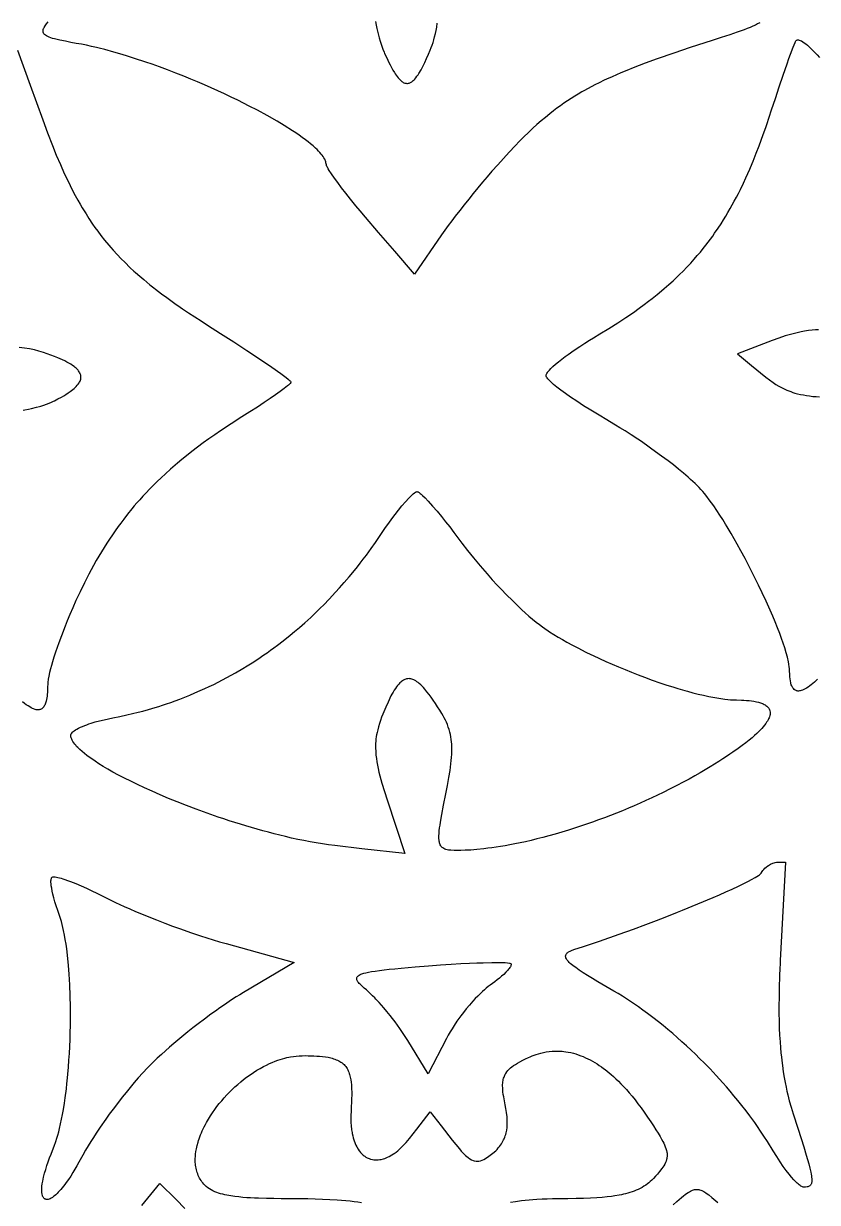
# Model space of a CAD drawing. Extents: x -500 to 500, y -1000 to 1000.
# Drawn here: x -71.3 to 72, y -149.5 to 63.2 of the extents above; entities that cross this region are included whole.
import ezdxf

# ---------------------------------------------------------------- set-up
doc = ezdxf.new("R2010")
doc.units = 0
doc.layers.add('APS_GEOMETR_', color=18, linetype='CONTINUOUS')

msp = doc.modelspace()

# ---------------------------------------------------------------- linework, layer by layer
at = {"layer": 'APS_GEOMETR_'}
for points in [[(61.58, 63.35), (61.2, 63.15), (60.79, 62.95), (60.34, 62.74), (59.85, 62.53), (59.32, 62.32), (58.75, 62.11), (57.52, 61.66), (56.15, 61.18), (54.64, 60.68), (53, 60.14), (49.04, 58.87), (46.04, 57.87), (43.05, 56.84), (40.89, 56.05), (38.75, 55.24), (37.56, 54.76), (36.53, 54.33), (34.92, 53.63), (33.91, 53.18), (33.49, 52.98), (32.58, 52.54), (31.8, 52.14), (30.58, 51.5), (29.81, 51.08), (29.49, 50.9), (28.83, 50.5), (28.17, 50.1), (27.52, 49.69), (26.87, 49.26), (26.23, 48.83), (25.6, 48.39), (24.97, 47.94), (24.35, 47.47), (23.66, 46.93), (22.88, 46.29), (22.12, 45.64), (21.36, 44.98), (20.62, 44.32), (19.81, 43.54), (19.01, 42.76), (18.22, 41.97), (17.43, 41.18), (16.37, 40.03), (15.31, 38.88), (14.27, 37.73), (13.23, 36.56), (12.38, 35.56), (11.54, 34.57), (10.7, 33.56), (9.87, 32.55), (9.04, 31.54), (8.22, 30.52), (7.41, 29.49), (6.6, 28.46), (5.98, 27.63), (5.36, 26.8), (4.75, 25.95), (4.15, 25.11), (-0.72, 18), (-4.28, 22.12), (-7.25, 25.54), (-9.6, 28.28), (-10.54, 29.4), (-11.33, 30.35), (-12.27, 31.52), (-13.14, 32.6), (-13.91, 33.6), (-14.6, 34.51), (-15.2, 35.34), (-15.71, 36.08), (-16.13, 36.73), (-16.31, 37.02), (-16.46, 37.29), (-16.54, 37.43), (-16.6, 37.58), (-16.65, 37.73), (-16.69, 37.89), (-16.72, 38.11), (-16.76, 38.28), (-16.81, 38.44), (-16.88, 38.59), (-16.95, 38.75), (-17.09, 38.99), (-17.25, 39.22), (-17.41, 39.45), (-17.57, 39.67), (-17.82, 39.95), (-18.07, 40.22), (-18.33, 40.48), (-18.59, 40.74), (-19.04, 41.13), (-19.49, 41.51), (-19.95, 41.89), (-20.42, 42.25), (-21, 42.67), (-21.58, 43.08), (-22.16, 43.48), (-22.75, 43.88), (-24.27, 44.82), (-25.55, 45.59), (-27.35, 46.63), (-29.1, 47.57), (-30.56, 48.33), (-32.61, 49.37), (-33.81, 49.94), (-35.02, 50.51), (-36.24, 51.07), (-37.46, 51.62), (-38.68, 52.16), (-39.91, 52.69), (-41.14, 53.21), (-42.38, 53.71), (-43.8, 54.28), (-45.35, 54.86), (-46.77, 55.39), (-48.08, 55.86), (-49.26, 56.27), (-51.26, 56.94), (-52.75, 57.42), (-53.95, 57.77), (-55, 58.07), (-56.65, 58.52), (-57.69, 58.79), (-58.14, 58.89), (-59.05, 59.1), (-59.96, 59.29), (-60.88, 59.47), (-61.8, 59.64), (-62.78, 59.82), (-63.76, 60.01), (-64.74, 60.21), (-65.22, 60.33), (-65.71, 60.45), (-66.07, 60.55), (-66.4, 60.66), (-66.7, 60.77), (-66.96, 60.89), (-67.19, 61.01), (-67.38, 61.13), (-67.52, 61.25), (-67.58, 61.31), (-67.63, 61.37), (-67.71, 61.51), (-67.76, 61.65), (-67.78, 61.79), (-67.79, 61.92), (-67.77, 62.04), (-67.75, 62.14), (-67.7, 62.3), (-67.65, 62.41), (-67.6, 62.53), (-67.43, 62.81), (-67.19, 63.15), (-66.89, 63.54)], [(-7.8, 63.56), (-7.68, 62.91), (-7.56, 62.34), (-7.33, 61.37), (-7.14, 60.65), (-6.94, 60.02), (-6.75, 59.47), (-6.44, 58.6), (-6.22, 58.07), (-6.13, 57.84), (-5.76, 57.02), (-5.37, 56.21), (-5.13, 55.74), (-4.88, 55.28), (-4.63, 54.82), (-4.37, 54.37), (-4.21, 54.13), (-4.04, 53.89), (-3.87, 53.65), (-3.69, 53.42), (-3.53, 53.25), (-3.36, 53.08), (-3.19, 52.92), (-3.02, 52.77), (-2.9, 52.69), (-2.77, 52.61), (-2.64, 52.55), (-2.51, 52.49), (-2.37, 52.46), (-2.24, 52.44), (-2.12, 52.43), (-2.01, 52.43), (-1.83, 52.45), (-1.69, 52.49), (-1.47, 52.58), (-1.25, 52.7), (-1.1, 52.82), (-0.96, 52.94), (-0.83, 53.06), (-0.7, 53.19), (-0.5, 53.44), (-0.3, 53.7), (-0.11, 53.96), (0.06, 54.22), (0.43, 54.84), (0.76, 55.46), (1.11, 56.19), (1.45, 56.93), (1.78, 57.67), (2.1, 58.41), (2.28, 58.88), (2.45, 59.34), (2.6, 59.82), (2.75, 60.29), (2.89, 60.85), (3.02, 61.41), (3.15, 61.97), (3.26, 62.54), (3.37, 63.28)], [(72, -55.09), (71.72, -55.35), (71.45, -55.6), (71.17, -55.84), (70.88, -56.08), (70.59, -56.3), (70.29, -56.52), (70.02, -56.7), (69.76, -56.85), (69.52, -56.97), (69.29, -57.06), (69.08, -57.13), (68.89, -57.18), (68.73, -57.21), (68.59, -57.22), (68.46, -57.22), (68.35, -57.2), (68.24, -57.18), (68.13, -57.14), (68.04, -57.09), (67.95, -57.04), (67.79, -56.92), (67.66, -56.79), (67.55, -56.66), (67.47, -56.53), (67.42, -56.43), (67.35, -56.26), (67.28, -56.09), (67.22, -55.92), (67.18, -55.74), (67.1, -55.38), (67.04, -55.02), (67.01, -54.64), (66.98, -54.27), (66.96, -53.53), (66.94, -53.18), (66.91, -52.83), (66.84, -52.39), (66.77, -51.95), (66.58, -51.13), (66.36, -50.31), (66.09, -49.44), (65.8, -48.58), (65.51, -47.72), (65.2, -46.86), (64.79, -45.8), (64.36, -44.74), (63.92, -43.68), (63.47, -42.63), (62.73, -40.99), (62.03, -39.49), (61.38, -38.13), (60.78, -36.9), (60.23, -35.81), (59.75, -34.85), (58.95, -33.33), (58.19, -31.93), (57.51, -30.71), (56.42, -28.8), (55.71, -27.61), (55.41, -27.11), (54.89, -26.28), (54.36, -25.46), (53.82, -24.64), (53.27, -23.83), (52.86, -23.26), (52.44, -22.69), (52.01, -22.13), (51.58, -21.58), (51.28, -21.22), (50.97, -20.87), (50.65, -20.52), (50.32, -20.18), (49.92, -19.79), (49.51, -19.4), (49.1, -19.02), (48.68, -18.65), (47.79, -17.9), (46.89, -17.16), (45.98, -16.43), (45.07, -15.71), (43.86, -14.81), (42.79, -14.03), (41.87, -13.37), (41.11, -12.83), (40.03, -12.08), (39.57, -11.78), (38.34, -10.98), (37.26, -10.29), (36.33, -9.7), (35.55, -9.22), (34.46, -8.57), (34, -8.3), (32.57, -7.46), (31.09, -6.57), (29.75, -5.73), (28.53, -4.94), (27.44, -4.2), (26.49, -3.53), (25.66, -2.92), (24.95, -2.37), (24.37, -1.89), (24.11, -1.66), (23.87, -1.45), (23.67, -1.24), (23.48, -1.05), (23.33, -0.87), (23.2, -0.71), (23.11, -0.56), (23.04, -0.42), (23.02, -0.34), (23.02, -0.25), (23.03, -0.16), (23.06, -0.07), (23.14, 0.1), (23.24, 0.25), (23.29, 0.33), (23.42, 0.48), (23.62, 0.7), (23.89, 0.99), (24.25, 1.34), (24.69, 1.74), (25.23, 2.19), (25.85, 2.68), (26.44, 3.12), (27, 3.53), (28.08, 4.29), (29.08, 4.97), (29.99, 5.55), (30.82, 6.07), (31.55, 6.51), (32.72, 7.21), (34.36, 8.21), (35.99, 9.24), (37.38, 10.16), (38.76, 11.1), (39.82, 11.86), (40.74, 12.54), (41.52, 13.13), (42.17, 13.62), (43.06, 14.33), (43.43, 14.63), (44.34, 15.4), (45.17, 16.13), (45.92, 16.8), (46.58, 17.42), (47.17, 17.99), (47.68, 18.49), (48.48, 19.3), (49.13, 20), (49.74, 20.69), (50.31, 21.35), (50.86, 21.99), (51.36, 22.61), (51.84, 23.21), (52.29, 23.79), (52.7, 24.34), (53.08, 24.87), (53.44, 25.37), (54.07, 26.3), (54.6, 27.11), (55.04, 27.8), (55.44, 28.47), (55.84, 29.14), (56.23, 29.82), (56.62, 30.51), (56.99, 31.2), (57.36, 31.89), (57.72, 32.58), (58.08, 33.28), (58.62, 34.41), (59.08, 35.4), (59.78, 36.97), (60.2, 37.97), (60.37, 38.39), (60.95, 39.86), (61.45, 41.15), (62.21, 43.18), (62.67, 44.47), (62.86, 45.02), (63.72, 47.62), (64.41, 49.72), (65.1, 51.81), (65.8, 53.89), (66.51, 55.97), (66.84, 56.9), (67.14, 57.71), (67.62, 58.98), (67.95, 59.77), (68.05, 59.99), (68.1, 60.09), (68.17, 60.17), (68.25, 60.22), (68.33, 60.25), (68.41, 60.27), (68.5, 60.27), (68.57, 60.27), (68.68, 60.24), (68.87, 60.18), (69.09, 60.08), (69.33, 59.94), (69.59, 59.76), (69.87, 59.55), (70.17, 59.3), (70.49, 59.02), (70.83, 58.7), (71.17, 58.37), (71.54, 57.99), (71.93, 57.58), (72.35, 57.12)], [(-72.42, 58.42), (-70.14, 52.12), (-67.86, 45.82), (-67, 43.51), (-66.11, 41.21), (-65.41, 39.48), (-64.67, 37.76), (-63.96, 36.19), (-63.34, 34.89), (-62.46, 33.1), (-61.98, 32.2), (-61.53, 31.38), (-61.11, 30.64), (-60.72, 29.97), (-60.04, 28.86), (-59.52, 28.05), (-58.85, 27.05), (-58.42, 26.43), (-57.91, 25.74), (-57.34, 24.97), (-56.68, 24.14), (-55.94, 23.25), (-55.54, 22.78), (-55.11, 22.3), (-54.41, 21.53), (-53.7, 20.79), (-53.06, 20.15), (-52.05, 19.17), (-51.4, 18.56), (-51.12, 18.31), (-50.33, 17.61), (-49.63, 17.01), (-48.51, 16.09), (-47.8, 15.52), (-47.49, 15.28), (-46.42, 14.48), (-45.48, 13.78), (-43.99, 12.7), (-43.04, 12.04), (-42.64, 11.76), (-41.52, 11.02), (-40.39, 10.28), (-39.26, 9.55), (-38.13, 8.82), (-35.74, 7.31), (-33.36, 5.79), (-30.99, 4.25), (-29.82, 3.47), (-28.64, 2.69), (-26.91, 1.51), (-25.49, 0.52), (-24.89, 0.1), (-24.37, -0.29), (-23.92, -0.63), (-23.55, -0.93), (-23.34, -1.1), (-23.17, -1.26), (-23.1, -1.33), (-23.06, -1.4), (-23.03, -1.46), (-23.03, -1.51), (-23.07, -1.57), (-23.19, -1.71), (-23.38, -1.91), (-23.51, -2.03), (-23.67, -2.17), (-24.26, -2.64), (-24.98, -3.17), (-25.82, -3.77), (-26.79, -4.44), (-27.89, -5.18), (-29.11, -5.98), (-30.45, -6.84), (-31.92, -7.77), (-33.84, -9), (-35.75, -10.24), (-36.8, -10.97), (-37.85, -11.71), (-38.89, -12.45), (-39.93, -13.21), (-40.96, -14.01), (-41.9, -14.76), (-42.75, -15.45), (-43.51, -16.09), (-44.77, -17.17), (-45.7, -18), (-46.48, -18.73), (-47.22, -19.44), (-47.92, -20.13), (-48.58, -20.81), (-49.2, -21.46), (-49.78, -22.08), (-50.33, -22.69), (-50.84, -23.27), (-51.32, -23.82), (-51.76, -24.35), (-52.55, -25.32), (-53.22, -26.18), (-53.77, -26.91), (-54.24, -27.55), (-54.77, -28.3), (-55.29, -29.05), (-55.79, -29.8), (-56.29, -30.56), (-56.78, -31.33), (-57.26, -32.1), (-57.73, -32.88), (-58.19, -33.67), (-58.7, -34.58), (-59.53, -36.14), (-60.33, -37.71), (-61.11, -39.3), (-61.86, -40.9), (-62.44, -42.22), (-62.96, -43.43), (-63.42, -44.54), (-63.83, -45.54), (-64.49, -47.25), (-64.97, -48.53), (-65.26, -49.38), (-65.55, -50.23), (-65.83, -51.09), (-66.09, -51.95), (-66.27, -52.59), (-66.45, -53.24), (-66.61, -53.89), (-66.76, -54.55), (-66.86, -55.1), (-66.94, -55.66), (-66.96, -55.91), (-66.97, -56.53), (-66.99, -57.17), (-67.01, -57.49), (-67.03, -57.81), (-67.07, -58.13), (-67.11, -58.44), (-67.17, -58.76), (-67.25, -59.07), (-67.36, -59.41), (-67.42, -59.58), (-67.5, -59.75), (-67.58, -59.91), (-67.68, -60.06), (-67.8, -60.2), (-67.92, -60.32), (-68.04, -60.41), (-68.15, -60.47), (-68.27, -60.53), (-68.38, -60.56), (-68.5, -60.59), (-68.62, -60.61), (-68.73, -60.61), (-68.84, -60.61), (-69.05, -60.58), (-69.24, -60.54), (-69.52, -60.44), (-69.72, -60.36), (-69.95, -60.24), (-70.21, -60.09), (-70.5, -59.91), (-70.82, -59.7), (-71.15, -59.45), (-71.52, -59.16)], [(72.19, 7.98), (71.64, 7.95), (71.03, 7.9), (70.37, 7.83), (69.65, 7.72), (69.06, 7.6), (68.34, 7.44), (67.62, 7.26), (66.9, 7.07), (66.19, 6.86), (65.01, 6.46), (63.83, 6.04), (57.54, 3.63), (60.11, 1.54), (62.69, -0.56), (63.34, -1.06), (64, -1.55), (64.51, -1.88), (65.03, -2.21), (65.38, -2.4), (65.73, -2.58), (66.09, -2.75), (66.45, -2.91), (66.82, -3.06), (67.19, -3.2), (67.56, -3.33), (67.94, -3.45), (68.38, -3.57), (68.92, -3.69), (69.46, -3.8), (70.01, -3.9), (70.56, -3.98), (71.16, -4.05), (71.76, -4.1), (72.36, -4.15)], [(-71.38, -6.51), (-71.08, -6.46), (-70.43, -6.34), (-69.86, -6.22), (-68.98, -6.02), (-68.42, -5.86), (-68.19, -5.79), (-67.63, -5.61), (-67.15, -5.43), (-66.41, -5.14), (-65.94, -4.94), (-65.75, -4.85), (-65.1, -4.52), (-64.45, -4.18), (-64.05, -3.94), (-63.66, -3.69), (-63.27, -3.44), (-62.88, -3.18), (-62.65, -3.01), (-62.42, -2.83), (-62.19, -2.64), (-61.98, -2.44), (-61.79, -2.24), (-61.61, -2.04), (-61.44, -1.83), (-61.28, -1.61), (-61.2, -1.46), (-61.12, -1.3), (-61.06, -1.14), (-61, -0.97), (-60.97, -0.73), (-60.96, -0.53), (-60.97, -0.35), (-61, -0.2), (-61.07, 0.01), (-61.11, 0.1), (-61.19, 0.25), (-61.28, 0.39), (-61.37, 0.54), (-61.47, 0.67), (-61.63, 0.85), (-61.8, 1.01), (-61.98, 1.17), (-62.16, 1.32), (-62.48, 1.54), (-62.81, 1.75), (-63.14, 1.95), (-63.48, 2.14), (-63.88, 2.35), (-64.29, 2.54), (-64.7, 2.73), (-65.11, 2.9), (-65.76, 3.16), (-66.42, 3.4), (-67.08, 3.64), (-67.74, 3.87), (-68.54, 4.11), (-69.33, 4.32), (-70.24, 4.5), (-71.15, 4.66), (-72.1, 4.78)], [(-10.31, -149.59), (-10.96, -149.47), (-11.61, -149.37), (-12.38, -149.28), (-13.16, -149.2), (-13.93, -149.13), (-14.71, -149.07), (-16.02, -149), (-17.33, -148.94), (-18.65, -148.89), (-19.97, -148.85), (-22.1, -148.83), (-24.79, -148.82), (-26.14, -148.8), (-27.49, -148.78), (-28.91, -148.74), (-29.62, -148.71), (-30.33, -148.67), (-31.04, -148.63), (-31.75, -148.57), (-32.46, -148.5), (-33.17, -148.42), (-33.9, -148.31), (-34.64, -148.18), (-35.01, -148.1), (-35.37, -148.02), (-35.74, -147.92), (-36.1, -147.81), (-36.45, -147.69), (-36.79, -147.55), (-37.13, -147.4), (-37.45, -147.23), (-37.77, -147.04), (-38.07, -146.84), (-38.35, -146.61), (-38.62, -146.37), (-38.8, -146.18), (-38.97, -145.98), (-39.13, -145.77), (-39.28, -145.55), (-39.42, -145.32), (-39.54, -145.09), (-39.66, -144.85), (-39.77, -144.6), (-39.87, -144.35), (-39.96, -144.1), (-40.04, -143.84), (-40.11, -143.58), (-40.17, -143.32), (-40.22, -143.05), (-40.26, -142.79), (-40.29, -142.53), (-40.31, -142.31), (-40.32, -142.11), (-40.32, -141.85), (-40.32, -141.54), (-40.3, -141.18), (-40.26, -140.76), (-40.2, -140.3), (-40.11, -139.79), (-39.98, -139.23), (-39.82, -138.63), (-39.72, -138.31), (-39.62, -137.99), (-39.5, -137.65), (-39.37, -137.31), (-39.22, -136.95), (-39.06, -136.59), (-38.89, -136.22), (-38.71, -135.84), (-38.5, -135.45), (-38.29, -135.06), (-37.94, -134.47), (-37.58, -133.89), (-37.21, -133.31), (-36.81, -132.75), (-36.4, -132.2), (-35.98, -131.66), (-35.54, -131.13), (-35.09, -130.61), (-34.63, -130.1), (-34.15, -129.61), (-33.66, -129.12), (-33.16, -128.65), (-32.64, -128.2), (-32.12, -127.75), (-31.59, -127.32), (-31.05, -126.91), (-30.42, -126.45), (-29.8, -126.04), (-29.2, -125.65), (-28.61, -125.31), (-28.03, -124.99), (-27.47, -124.71), (-26.93, -124.45), (-26.41, -124.22), (-25.91, -124.02), (-25.44, -123.85), (-24.98, -123.69), (-24.56, -123.56), (-24.16, -123.45), (-23.79, -123.35), (-23.44, -123.28), (-23.13, -123.21), (-22.61, -123.13), (-22.08, -123.07), (-21.56, -123.03), (-21.03, -123.01), (-20.5, -123), (-19.96, -123.01), (-18.9, -123.04), (-18.39, -123.07), (-17.87, -123.11), (-17.36, -123.15), (-16.84, -123.22), (-16.34, -123.3), (-15.83, -123.41), (-15.58, -123.48), (-15.34, -123.55), (-15.1, -123.64), (-14.86, -123.73), (-14.64, -123.82), (-14.43, -123.93), (-14.22, -124.04), (-14.02, -124.17), (-13.82, -124.31), (-13.64, -124.46), (-13.47, -124.62), (-13.31, -124.79), (-13.16, -124.97), (-13.03, -125.16), (-12.91, -125.35), (-12.8, -125.56), (-12.7, -125.76), (-12.61, -125.98), (-12.53, -126.2), (-12.45, -126.42), (-12.39, -126.65), (-12.33, -126.88), (-12.24, -127.35), (-12.17, -127.81), (-12.13, -128.28), (-12.1, -128.63), (-12.09, -129.06), (-12.08, -129.55), (-12.08, -130.11), (-12.09, -130.74), (-12.11, -131.43), (-12.15, -132.19), (-12.19, -133.01), (-12.23, -133.81), (-12.23, -134.6), (-12.21, -135.15), (-12.17, -135.63), (-12.09, -136.38), (-12.02, -136.85), (-11.99, -137.05), (-11.9, -137.46), (-11.81, -137.81), (-11.64, -138.36), (-11.52, -138.7), (-11.46, -138.85), (-11.31, -139.18), (-11.16, -139.46), (-10.91, -139.89), (-10.74, -140.16), (-10.66, -140.26), (-10.47, -140.48), (-10.3, -140.67), (-10.02, -140.94), (-9.82, -141.1), (-9.73, -141.16), (-9.5, -141.31), (-9.28, -141.43), (-9.09, -141.52), (-8.93, -141.59), (-8.7, -141.67), (-8.6, -141.7), (-8.31, -141.75), (-8.06, -141.79), (-7.85, -141.81), (-7.67, -141.82), (-7.41, -141.82), (-7.31, -141.81), (-7.01, -141.77), (-6.75, -141.72), (-6.35, -141.62), (-6.1, -141.54), (-5.99, -141.5), (-5.63, -141.34), (-5.33, -141.19), (-4.85, -140.93), (-4.56, -140.75), (-4.44, -140.66), (-4.08, -140.39), (-3.78, -140.15), (-3.31, -139.75), (-3.03, -139.48), (-2.91, -139.36), (-2.59, -139.01), (-2.27, -138.66), (-1.96, -138.3), (-1.66, -137.93), (-0.35, -136.25), (2.09, -133.12), (4.08, -135.69), (6.07, -138.25), (6.71, -139.04), (7.36, -139.83), (7.69, -140.21), (8.03, -140.58), (8.47, -141), (8.93, -141.4), (9.24, -141.62), (9.56, -141.82), (9.82, -141.92), (10.04, -141.99), (10.36, -142.06), (10.63, -142.06), (10.85, -142.04), (11.15, -141.99), (11.47, -141.87), (11.79, -141.73), (12.25, -141.45), (12.7, -141.15), (13.4, -140.61), (13.92, -140.15), (14.15, -139.91), (14.38, -139.66), (14.59, -139.4), (14.8, -139.13), (14.94, -138.91), (15.08, -138.69), (15.21, -138.46), (15.33, -138.22), (15.44, -137.99), (15.55, -137.74), (15.64, -137.5), (15.72, -137.25), (15.8, -136.95), (15.9, -136.43), (15.96, -135.99), (16.01, -135.37), (16, -134.66), (15.97, -134.07), (15.89, -133.25), (15.77, -132.55), (15.64, -131.85), (15.49, -131.15), (15.36, -130.46), (15.29, -129.99), (15.23, -129.55), (15.2, -129.16), (15.18, -128.8), (15.17, -128.47), (15.17, -128.19), (15.19, -127.94), (15.21, -127.74), (15.24, -127.5), (15.29, -127.28), (15.35, -127.08), (15.42, -126.88), (15.49, -126.7), (15.57, -126.52), (15.65, -126.36), (15.74, -126.21), (15.92, -125.94), (16.1, -125.71), (16.27, -125.53), (16.42, -125.38), (16.61, -125.21), (16.85, -125.02), (17.14, -124.81), (17.48, -124.58), (17.87, -124.34), (18.3, -124.1), (18.79, -123.84), (19.32, -123.57), (19.84, -123.33), (20.14, -123.2), (20.47, -123.06), (20.83, -122.92), (21.22, -122.78), (21.64, -122.65), (22.08, -122.53), (22.55, -122.42), (23.05, -122.33), (23.57, -122.25), (24.12, -122.2), (24.69, -122.18), (24.99, -122.18), (25.29, -122.18), (25.6, -122.2), (25.91, -122.22), (26.23, -122.25), (26.56, -122.29), (27.02, -122.37), (27.48, -122.46), (27.93, -122.57), (28.38, -122.7), (28.83, -122.85), (29.27, -123.01), (29.71, -123.18), (30.14, -123.37), (30.57, -123.58), (30.99, -123.79), (31.41, -124.02), (31.82, -124.26), (32.22, -124.51), (32.61, -124.76), (33, -125.03), (33.38, -125.3), (33.69, -125.53), (34.03, -125.8), (34.39, -126.1), (34.78, -126.43), (35.18, -126.79), (35.61, -127.18), (36.06, -127.61), (36.52, -128.08), (37, -128.58), (37.5, -129.12), (38.01, -129.7), (38.53, -130.31), (39.06, -130.97), (39.6, -131.67), (40.15, -132.4), (40.7, -133.18), (41.33, -134.08), (41.89, -134.92), (42.4, -135.68), (42.85, -136.38), (43.24, -137.01), (43.58, -137.57), (43.86, -138.06), (44.08, -138.48), (44.24, -138.79), (44.38, -139.11), (44.52, -139.43), (44.64, -139.76), (44.74, -140.09), (44.81, -140.43), (44.84, -140.6), (44.85, -140.77), (44.86, -140.94), (44.86, -141.11), (44.85, -141.26), (44.83, -141.41), (44.81, -141.57), (44.77, -141.72), (44.68, -142.02), (44.56, -142.31), (44.43, -142.6), (44.27, -142.87), (44.1, -143.14), (43.92, -143.39), (43.51, -143.91), (43.12, -144.37), (42.75, -144.78), (42.41, -145.15), (42.09, -145.46), (41.8, -145.73), (41.55, -145.95), (41.32, -146.13), (41, -146.36), (40.68, -146.58), (40.34, -146.78), (39.99, -146.96), (39.63, -147.14), (39.27, -147.3), (38.9, -147.45), (38.53, -147.58), (38.15, -147.71), (37.76, -147.82), (37.37, -147.92), (36.99, -148.02), (36.6, -148.11), (36.2, -148.18), (35.42, -148.32), (34.79, -148.41), (34.03, -148.49), (33.15, -148.57), (32.15, -148.65), (31.03, -148.71), (29.79, -148.76), (28.43, -148.79), (26.95, -148.81), (25.08, -148.82), (24.15, -148.84), (23.21, -148.87), (22.28, -148.91), (21.34, -148.95), (20.64, -149), (19.95, -149.06), (19.25, -149.13), (18.55, -149.2), (17.46, -149.36), (16.56, -149.51)], [(-49.97, -150.06), (-46.72, -146.05), (-43.78, -148.99), (-42.2, -150.57)], [(45.94, -149.95), (46.63, -149.32), (47.03, -148.96), (47.48, -148.58), (47.8, -148.32), (48.1, -148.08), (48.38, -147.88), (48.64, -147.7), (48.88, -147.55), (49.1, -147.43), (49.29, -147.33), (49.46, -147.26), (49.63, -147.21), (49.8, -147.17), (49.96, -147.15), (50.12, -147.13), (50.27, -147.13), (50.42, -147.14), (50.56, -147.16), (50.69, -147.19), (50.94, -147.26), (51.15, -147.34), (51.48, -147.5), (51.66, -147.61), (51.86, -147.74), (52.1, -147.91), (52.36, -148.11), (52.95, -148.59), (53.65, -149.18), (54.04, -149.52)]]:
    msp.add_lwpolyline(points, dxfattribs=at)
for points in [[(-55.19, -62.05), (-53.93, -61.79), (-52.68, -61.53), (-51.66, -61.29), (-50.65, -61.05), (-49.78, -60.82), (-48.75, -60.53), (-47.56, -60.19), (-46.9, -59.99), (-46.21, -59.77), (-45.49, -59.53), (-44.72, -59.26), (-43.92, -58.98), (-43.09, -58.67), (-42.22, -58.33), (-41.32, -57.96), (-40.38, -57.57), (-39.41, -57.15), (-38.6, -56.78), (-37.79, -56.4), (-36.99, -56.01), (-36.19, -55.61), (-35.39, -55.2), (-34.6, -54.78), (-33.82, -54.35), (-33.04, -53.92), (-31.74, -53.16), (-30.94, -52.67), (-30.03, -52.1), (-29.02, -51.45), (-27.93, -50.71), (-27.34, -50.3), (-26.74, -49.87), (-26.12, -49.42), (-25.47, -48.94), (-24.44, -48.15), (-23.18, -47.14), (-22.39, -46.49), (-21.51, -45.74), (-20.54, -44.89), (-19.48, -43.93), (-18.93, -43.41), (-18.35, -42.86), (-17.75, -42.27), (-17.14, -41.66), (-16.17, -40.66), (-14.99, -39.39), (-14.26, -38.59), (-13.44, -37.66), (-12.54, -36.62), (-11.57, -35.44), (-11.06, -34.8), (-10.53, -34.13), (-9.99, -33.43), (-9.43, -32.69), (-8.55, -31.48), (-7.8, -30.42), (-7.06, -29.36), (-5.95, -27.74), (-5.39, -26.94), (-4.81, -26.15), (-4.23, -25.36), (-3.62, -24.59), (-3.01, -23.83), (-2.37, -23.09), (-1.76, -22.41), (-1.48, -22.12), (-1.22, -21.87), (-0.98, -21.65), (-0.76, -21.48), (-0.56, -21.34), (-0.47, -21.29), (-0.38, -21.26), (-0.29, -21.24), (-0.2, -21.25), (-0.11, -21.28), (-0.03, -21.32), (0.12, -21.42), (0.29, -21.55), (0.48, -21.72), (0.69, -21.91), (1.17, -22.38), (1.72, -22.97), (2.53, -23.87), (3.32, -24.79), (4.1, -25.72), (4.86, -26.67), (5.61, -27.62), (6.35, -28.59), (7.81, -30.52), (8.83, -31.86), (9.88, -33.18), (11.1, -34.64), (12.35, -36.08), (13.3, -37.13), (14.19, -38.09), (15.01, -38.95), (15.76, -39.73), (17.04, -41.01), (18.01, -41.96), (18.63, -42.54), (19.26, -43.11), (19.9, -43.68), (20.55, -44.24), (21.23, -44.78), (21.82, -45.24), (22.34, -45.62), (22.77, -45.93), (23.39, -46.36), (23.65, -46.53), (24.42, -47.01), (25.19, -47.48), (25.97, -47.94), (26.75, -48.39), (27.8, -48.96), (28.72, -49.45), (30.17, -50.19), (31.09, -50.64), (31.48, -50.83), (32.63, -51.35), (33.78, -51.87), (34.94, -52.38), (36.1, -52.88), (37.27, -53.36), (38.44, -53.84), (39.62, -54.3), (40.8, -54.74), (42.16, -55.24), (43.57, -55.72), (44.82, -56.13), (45.89, -56.48), (46.78, -56.75), (48.03, -57.13), (48.55, -57.27), (49.5, -57.52), (50.45, -57.76), (51.4, -57.99), (52.36, -58.2), (53.08, -58.34), (53.82, -58.46), (54.55, -58.58), (55.28, -58.68), (55.8, -58.74), (56.32, -58.78), (56.84, -58.81), (57.36, -58.82), (58.28, -58.85), (58.73, -58.87), (59.19, -58.9), (59.64, -58.93), (60.09, -58.99), (60.54, -59.06), (60.99, -59.14), (61.34, -59.23), (61.69, -59.33), (62.05, -59.47), (62.22, -59.54), (62.39, -59.62), (62.55, -59.71), (62.7, -59.81), (62.84, -59.92), (62.97, -60.04), (63.09, -60.16), (63.2, -60.3), (63.28, -60.45), (63.36, -60.6), (63.39, -60.7), (63.42, -60.8), (63.45, -61.01), (63.45, -61.22), (63.43, -61.44), (63.39, -61.65), (63.33, -61.86), (63.25, -62.07), (63.17, -62.26), (63.08, -62.43), (62.96, -62.63), (62.82, -62.86), (62.65, -63.1), (62.44, -63.37), (62.21, -63.66), (61.94, -63.97), (61.64, -64.29), (61.36, -64.57), (61.03, -64.89), (60.63, -65.24), (60.18, -65.64), (59.66, -66.07), (59.07, -66.54), (58.42, -67.03), (57.71, -67.56), (56.74, -68.25), (56.17, -68.63), (55.56, -69.04), (54.9, -69.48), (54.19, -69.93), (53.43, -70.41), (52.61, -70.91), (51.75, -71.43), (50.83, -71.97), (49.85, -72.52), (48.82, -73.09), (47.74, -73.67), (46.6, -74.27), (45.41, -74.88), (44.16, -75.5), (43.12, -76), (42.08, -76.49), (41.03, -76.98), (39.98, -77.45), (38.92, -77.91), (37.86, -78.36), (36.8, -78.81), (35.73, -79.24), (34.65, -79.66), (33.57, -80.07), (32.49, -80.47), (31.41, -80.86), (30.32, -81.24), (29.23, -81.61), (28.13, -81.97), (27.03, -82.32), (25.83, -82.69), (24.66, -83.03), (23.52, -83.35), (22.41, -83.64), (21.34, -83.91), (20.3, -84.17), (19.29, -84.4), (18.32, -84.61), (17.38, -84.8), (16.48, -84.97), (15.61, -85.13), (14.78, -85.27), (13.98, -85.39), (13.22, -85.5), (12.49, -85.59), (11.8, -85.68), (10.53, -85.81), (9.4, -85.9), (8.42, -85.95), (7.59, -85.98), (6.91, -85.99), (6.39, -85.98), (5.8, -85.95), (5.59, -85.93), (5.37, -85.9), (5.15, -85.86), (4.93, -85.81), (4.73, -85.74), (4.53, -85.64), (4.35, -85.53), (4.27, -85.46), (4.19, -85.39), (4.08, -85.26), (3.98, -85.12), (3.9, -84.96), (3.84, -84.8), (3.78, -84.63), (3.74, -84.46), (3.71, -84.28), (3.69, -84.11), (3.67, -83.83), (3.66, -83.55), (3.67, -83.28), (3.68, -83), (3.73, -82.44), (3.79, -81.89), (3.86, -81.42), (3.94, -80.87), (4.18, -79.51), (4.51, -77.81), (4.91, -75.77), (5.2, -74.29), (5.48, -72.82), (5.67, -71.58), (5.84, -70.34), (5.9, -69.77), (5.94, -69.2), (5.98, -68.63), (6.01, -68.06), (6.01, -67.64), (6, -67.23), (5.98, -66.82), (5.96, -66.41), (5.9, -65.95), (5.82, -65.5), (5.74, -65.05), (5.64, -64.61), (5.5, -64.16), (5.36, -63.72), (5.19, -63.28), (5.02, -62.85), (4.83, -62.45), (4.63, -62.06), (4.42, -61.67), (4.21, -61.29), (3.82, -60.67), (3.43, -60.05), (3.03, -59.44), (2.62, -58.84), (2.25, -58.33), (1.88, -57.84), (1.49, -57.34), (1.1, -56.86), (0.86, -56.6), (0.62, -56.34), (0.37, -56.1), (0.12, -55.86), (-0.09, -55.7), (-0.3, -55.55), (-0.51, -55.4), (-0.74, -55.26), (-0.89, -55.19), (-1.05, -55.12), (-1.22, -55.06), (-1.39, -55.02), (-1.56, -54.99), (-1.71, -54.98), (-1.96, -54.99), (-2.11, -55), (-2.18, -55.02), (-2.32, -55.06), (-2.47, -55.11), (-2.61, -55.17), (-2.75, -55.24), (-2.92, -55.35), (-3.08, -55.47), (-3.24, -55.6), (-3.38, -55.74), (-3.6, -55.98), (-3.81, -56.23), (-4.01, -56.48), (-4.2, -56.74), (-4.41, -57.08), (-4.62, -57.42), (-4.81, -57.76), (-5, -58.11), (-5.52, -59.2), (-5.93, -60.11), (-6.48, -61.39), (-6.69, -61.95), (-6.89, -62.52), (-7.08, -63.09), (-7.26, -63.67), (-7.39, -64.21), (-7.5, -64.69), (-7.58, -65.1), (-7.64, -65.44), (-7.7, -65.92), (-7.72, -66.12), (-7.76, -66.78), (-7.77, -67.44), (-7.75, -68.1), (-7.71, -68.76), (-7.63, -69.37), (-7.53, -69.98), (-7.43, -70.59), (-7.31, -71.19), (-7.16, -71.86), (-6.99, -72.52), (-6.82, -73.17), (-6.64, -73.83), (-6.17, -75.34), (-5.69, -76.85), (-2.51, -86.53), (-10.24, -85.66), (-15.12, -85.1), (-16.25, -84.96), (-17.37, -84.79), (-18.49, -84.62), (-19.6, -84.42), (-20.72, -84.21), (-21.83, -83.98), (-22.93, -83.74), (-24.04, -83.48), (-25.06, -83.23), (-26.08, -82.97), (-27.11, -82.71), (-28.12, -82.43), (-29.14, -82.15), (-30.16, -81.86), (-31.17, -81.56), (-32.18, -81.25), (-33.19, -80.94), (-34.19, -80.61), (-35.19, -80.29), (-36.19, -79.95), (-38.19, -79.25), (-40.17, -78.53), (-41.91, -77.87), (-43.57, -77.22), (-45.16, -76.58), (-46.67, -75.94), (-48.11, -75.31), (-49.47, -74.7), (-50.76, -74.09), (-51.97, -73.5), (-53.11, -72.93), (-54.18, -72.37), (-55.17, -71.84), (-56.09, -71.32), (-56.93, -70.82), (-57.7, -70.34), (-58.4, -69.89), (-59.02, -69.46), (-59.47, -69.15), (-59.9, -68.83), (-60.33, -68.49), (-60.75, -68.15), (-61.16, -67.78), (-61.54, -67.4), (-61.73, -67.2), (-61.9, -67), (-62.07, -66.79), (-62.24, -66.58), (-62.4, -66.34), (-62.53, -66.11), (-62.63, -65.9), (-62.7, -65.69), (-62.76, -65.5), (-62.78, -65.33), (-62.79, -65.18), (-62.77, -65.06), (-62.75, -65), (-62.72, -64.93), (-62.63, -64.8), (-62.5, -64.66), (-62.34, -64.52), (-62.15, -64.38), (-61.92, -64.23), (-61.67, -64.08), (-61.39, -63.94), (-61.03, -63.76), (-60.66, -63.6), (-60.28, -63.44), (-59.91, -63.3), (-59.52, -63.16), (-59.14, -63.03), (-58.36, -62.79), (-57.58, -62.58), (-56.78, -62.39), (-55.99, -62.22)], [(64, -140.18), (62.97, -138.5), (62.33, -137.52), (61.74, -136.62), (61.18, -135.81), (60.67, -135.08), (59.79, -133.87), (59.12, -132.98), (58.37, -132.02), (57.63, -131.11), (56.92, -130.24), (56.23, -129.42), (55.56, -128.64), (54.92, -127.91), (54.3, -127.22), (53.71, -126.56), (52.6, -125.38), (51.6, -124.36), (50.73, -123.49), (49.99, -122.76), (49.18, -122), (48.36, -121.24), (47.54, -120.49), (46.7, -119.75), (45.86, -119.02), (45.01, -118.3), (44.15, -117.59), (43.28, -116.89), (42.27, -116.1), (41.34, -115.4), (40.47, -114.77), (39.68, -114.21), (38.95, -113.7), (37.71, -112.88), (36.78, -112.28), (36, -111.81), (35.23, -111.35), (33.78, -110.51), (32.33, -109.66), (31.37, -109.09), (30.49, -108.55), (29.69, -108.04), (28.98, -107.57), (28.36, -107.13), (28.08, -106.93), (27.82, -106.73), (27.59, -106.54), (27.38, -106.36), (27.2, -106.18), (27.04, -106.01), (26.84, -105.78), (26.75, -105.65), (26.67, -105.52), (26.6, -105.38), (26.56, -105.24), (26.54, -105.1), (26.54, -105.02), (26.55, -104.95), (26.59, -104.82), (26.65, -104.7), (26.74, -104.58), (26.84, -104.48), (26.96, -104.39), (27.08, -104.3), (27.34, -104.16), (27.5, -104.08), (27.7, -104), (28.2, -103.82), (29.58, -103.37), (32.65, -102.35), (36.22, -101.1), (38.78, -100.16), (41.03, -99.33), (42.94, -98.6), (44.53, -97.99), (46.74, -97.13), (47.66, -96.76), (50.42, -95.63), (53.17, -94.48), (54.31, -93.97), (55.46, -93.46), (56.6, -92.95), (57.74, -92.42), (58.34, -92.14), (58.93, -91.84), (59.52, -91.54), (60.11, -91.23), (60.73, -90.87), (61.33, -90.5), (61.51, -90.36), (61.69, -90.21), (61.81, -90.06), (62.02, -89.77), (62.16, -89.59), (62.32, -89.4), (62.52, -89.19), (62.75, -88.98), (63.02, -88.77), (63.16, -88.67), (63.32, -88.57), (63.52, -88.45), (63.65, -88.38), (63.8, -88.31), (63.97, -88.25), (64.16, -88.19), (64.38, -88.15), (64.61, -88.12), (66.21, -88.12), (65.28, -105.86), (65.24, -106.66), (65.22, -107.04), (65.15, -108.81), (65.1, -110.59), (65.06, -112.36), (65.03, -114.13), (65.04, -115.43), (65.07, -116.72), (65.1, -118.02), (65.16, -119.31), (65.24, -120.54), (65.32, -121.61), (65.4, -122.52), (65.48, -123.29), (65.6, -124.35), (65.66, -124.79), (65.82, -125.9), (65.99, -126.93), (66.16, -127.86), (66.33, -128.7), (66.49, -129.44), (66.65, -130.1), (66.9, -131.14), (67.24, -132.33), (67.6, -133.52), (68.43, -136.08), (69.03, -137.95), (69.51, -139.47), (69.98, -140.98), (70.2, -141.75), (70.41, -142.51), (70.61, -143.28), (70.79, -144.05), (70.86, -144.38), (70.91, -144.68), (70.94, -144.96), (70.96, -145.21), (70.97, -145.44), (70.97, -145.63), (70.96, -145.81), (70.94, -145.95), (70.91, -146.07), (70.87, -146.17), (70.82, -146.27), (70.76, -146.35), (70.7, -146.42), (70.63, -146.48), (70.5, -146.57), (70.36, -146.62), (70.25, -146.66), (70.13, -146.68), (69.83, -146.72), (69.61, -146.73), (69.47, -146.72), (69.41, -146.71), (69.3, -146.68), (69.17, -146.62), (69.02, -146.54), (68.86, -146.44), (68.69, -146.31), (68.51, -146.16), (68.32, -145.99), (68.12, -145.8), (67.75, -145.42), (67.34, -144.95), (66.87, -144.39), (66.37, -143.74), (65.83, -142.99), (65.25, -142.15), (64.64, -141.22)], [(-66.09, -140.12), (-65.77, -139.32), (-65.48, -138.5), (-65.3, -137.92), (-65.13, -137.33), (-64.97, -136.74), (-64.82, -136.14), (-64.63, -135.3), (-64.45, -134.45), (-64.29, -133.6), (-64.13, -132.75), (-63.95, -131.6), (-63.8, -130.6), (-63.59, -129.02), (-63.48, -128.03), (-63.44, -127.61), (-63.33, -126.36), (-63.22, -125.1), (-63.13, -123.85), (-63.05, -122.6), (-62.98, -121.35), (-62.92, -120.09), (-62.88, -118.84), (-62.85, -117.58), (-62.84, -116.15), (-62.85, -114.18), (-62.89, -112.22), (-62.97, -110.25), (-63.07, -108.29), (-63.19, -106.76), (-63.31, -105.48), (-63.52, -103.71), (-63.64, -102.89), (-63.78, -102.07), (-63.92, -101.24), (-64.08, -100.43), (-64.2, -99.87), (-64.34, -99.32), (-64.49, -98.78), (-64.65, -98.23), (-64.89, -97.52), (-65.15, -96.81), (-65.43, -95.99), (-65.67, -95.23), (-65.86, -94.53), (-66.02, -93.89), (-66.15, -93.31), (-66.24, -92.8), (-66.31, -92.36), (-66.35, -91.99), (-66.37, -91.72), (-66.37, -91.44), (-66.36, -91.31), (-66.33, -91.18), (-66.3, -91.05), (-66.25, -90.92), (-66.23, -90.88), (-66.2, -90.85), (-66.13, -90.8), (-66.04, -90.76), (-65.95, -90.75), (-65.79, -90.75), (-65.6, -90.76), (-65.37, -90.8), (-65.12, -90.85), (-64.85, -90.92), (-64.54, -91), (-64.21, -91.11), (-63.86, -91.22), (-63.36, -91.4), (-62.87, -91.58), (-61.89, -91.96), (-60.93, -92.37), (-59.97, -92.8), (-59.01, -93.24), (-58.07, -93.7), (-56.19, -94.64), (-55.44, -95.01), (-54.69, -95.37), (-53.94, -95.73), (-53.18, -96.07), (-52.14, -96.53), (-51.1, -96.98), (-50.05, -97.42), (-49, -97.85), (-47.34, -98.51), (-45.81, -99.09), (-44.41, -99.62), (-43.14, -100.08), (-40.99, -100.83), (-39.38, -101.37), (-38.23, -101.74), (-37.08, -102.1), (-35.92, -102.44), (-34.76, -102.78), (-22.44, -106.22), (-31.62, -111.62), (-32.28, -112.02), (-32.93, -112.42), (-33.58, -112.83), (-34.22, -113.25), (-35.05, -113.81), (-35.86, -114.38), (-36.68, -114.95), (-37.49, -115.53), (-38.68, -116.41), (-39.77, -117.24), (-40.76, -118), (-41.64, -118.7), (-43.12, -119.9), (-44.21, -120.8), (-44.96, -121.45), (-45.7, -122.11), (-46.44, -122.78), (-47.17, -123.45), (-48.06, -124.31), (-48.93, -125.19), (-49.77, -126.08), (-50.6, -127), (-51.35, -127.87), (-52.08, -128.75), (-52.81, -129.63), (-53.53, -130.52), (-54.38, -131.62), (-55.14, -132.64), (-55.84, -133.58), (-56.45, -134.44), (-57.47, -135.89), (-58.21, -136.99), (-58.7, -137.75), (-59.18, -138.51), (-59.66, -139.28), (-60.12, -140.06), (-60.63, -140.96), (-61.33, -142.23), (-61.68, -142.87), (-62.05, -143.49), (-62.42, -144.11), (-62.8, -144.73), (-63.2, -145.33), (-63.62, -145.92), (-63.86, -146.25), (-64.1, -146.56), (-64.34, -146.86), (-64.58, -147.14), (-64.81, -147.4), (-65.04, -147.65), (-65.27, -147.88), (-65.49, -148.09), (-65.71, -148.28), (-65.92, -148.44), (-66.12, -148.59), (-66.32, -148.71), (-66.5, -148.81), (-66.68, -148.89), (-66.86, -148.94), (-67.02, -148.96), (-67.13, -148.96), (-67.23, -148.95), (-67.32, -148.93), (-67.41, -148.9), (-67.48, -148.86), (-67.55, -148.82), (-67.66, -148.72), (-67.74, -148.62), (-67.8, -148.53), (-67.85, -148.42), (-67.89, -148.33), (-67.92, -148.22), (-67.98, -147.98), (-68.01, -147.68), (-68.03, -147.35), (-68.02, -146.97), (-67.99, -146.56), (-67.93, -146.11), (-67.85, -145.63), (-67.69, -144.92), (-67.52, -144.22), (-67.32, -143.53), (-67.1, -142.84), (-66.87, -142.15), (-66.62, -141.47), (-66.36, -140.79)], [(-1.94, -120.29), (-2.3, -119.73), (-2.66, -119.18), (-3.03, -118.63), (-3.4, -118.09), (-3.83, -117.5), (-4.26, -116.91), (-4.7, -116.33), (-5.15, -115.76), (-5.75, -115.02), (-6.28, -114.39), (-7.14, -113.41), (-7.7, -112.8), (-7.93, -112.55), (-8.3, -112.19), (-8.67, -111.83), (-9.04, -111.48), (-9.43, -111.14), (-9.82, -110.81), (-10.21, -110.48), (-10.4, -110.3), (-10.56, -110.13), (-10.71, -109.97), (-10.84, -109.82), (-10.95, -109.68), (-11.03, -109.55), (-11.1, -109.43), (-11.14, -109.33), (-11.16, -109.24), (-11.17, -109.16), (-11.17, -109.08), (-11.17, -109.01), (-11.13, -108.89), (-11.07, -108.78), (-11.01, -108.7), (-10.95, -108.64), (-10.88, -108.59), (-10.73, -108.48), (-10.58, -108.39), (-10.41, -108.32), (-10.24, -108.25), (-9.89, -108.15), (-9.54, -108.06), (-9.07, -107.95), (-8.5, -107.84), (-7.84, -107.74), (-7.09, -107.63), (-6.25, -107.53), (-5.32, -107.42), (-4.3, -107.32), (-3.18, -107.21), (-0.61, -106.99), (1.76, -106.8), (3.93, -106.64), (5.88, -106.51), (7.63, -106.4), (9.17, -106.32), (10.51, -106.27), (11.63, -106.23), (13.23, -106.19), (13.92, -106.18), (14.55, -106.18), (15.12, -106.19), (15.61, -106.21), (16.04, -106.24), (16.4, -106.29), (16.49, -106.31), (16.58, -106.36), (16.62, -106.39), (16.65, -106.42), (16.68, -106.46), (16.69, -106.5), (16.7, -106.6), (16.67, -106.71), (16.63, -106.83), (16.56, -106.96), (16.47, -107.11), (16.36, -107.27), (16.23, -107.43), (16.09, -107.6), (15.73, -107.97), (15.36, -108.34), (14.98, -108.68), (14.58, -109.02), (14.18, -109.34), (13.77, -109.66), (12.93, -110.27), (12.58, -110.55), (12.22, -110.83), (11.88, -111.12), (11.54, -111.41), (11.09, -111.84), (10.66, -112.27), (10.23, -112.72), (9.8, -113.17), (9.17, -113.9), (8.6, -114.58), (8.09, -115.22), (7.64, -115.8), (7.25, -116.33), (6.92, -116.8), (6.4, -117.57), (6.04, -118.14), (5.69, -118.72), (5.35, -119.3), (5.03, -119.89), (1.72, -126.3)]]:
    msp.add_lwpolyline(points, close=True, dxfattribs=at)

doc.saveas('drawing.dxf')
